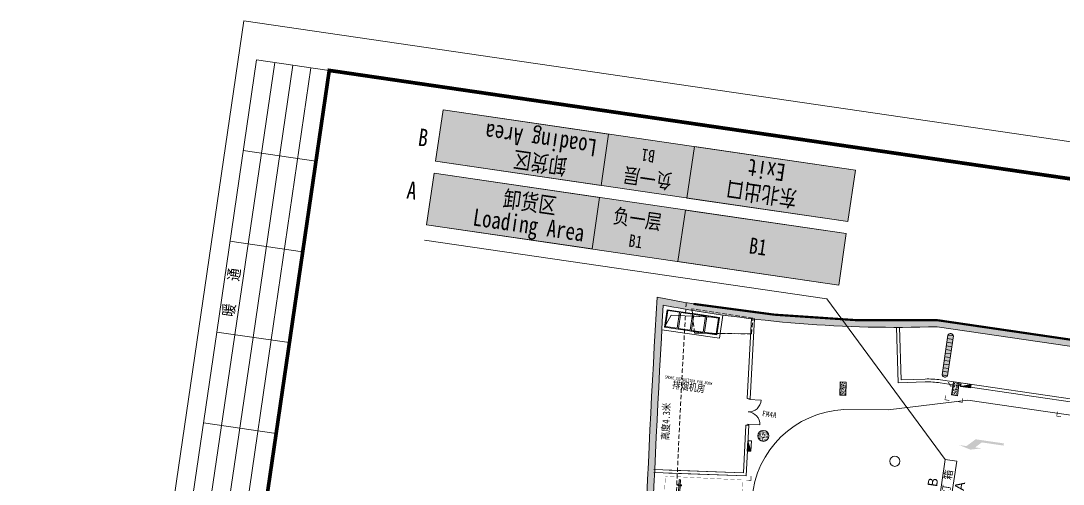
# Model space of a CAD drawing. Header units: inches. Extents: x -414268 to 632271, y -366004 to 318730.
# Drawn here: x 456189 to 527222, y 127915 to 159488 of the extents above; entities that cross this region are included whole.
import ezdxf
from ezdxf.enums import TextEntityAlignment as Align

# ---------------------------------------------------------------- set-up
doc = ezdxf.new("R2010")
doc.units = ezdxf.units.IN
doc.header["$LTSCALE"] = 1200
doc.header["$MEASUREMENT"] = 0
doc.linetypes.add('HIDDEN', pattern=[0.375, 0.25, -0.125])
doc.linetypes.add('LTP-UG1$0$HIDDEN', pattern=[0.375, 0.25, -0.125])
doc.layers.get('0').update_dxf_attribs({"linetype": 'CONTINUOUS', "lineweight": 0})
for name, color, linetype, lineweight in [('0--2012.9.12增加', 11, 'CONTINUOUS', 0), ('0--PAI--BLACK', 7, 'CONTINUOUS', 0), ('0--PAI--HUANG', 40, 'CONTINUOUS', 0), ('0--挡车架', 7, 'CONTINUOUS', 0), ('0--灯箱字(黄底黑字)', 7, 'CONTINUOUS', 0), ('0--立面标', 7, 'CONTINUOUS', 0), ('0--路缘线', 1, 'CONTINUOUS', 0), ('0--转弯箭头', 7, 'CONTINUOUS', 0), ('0－－车位', 4, 'CONTINUOUS', 0), ('1006$0$site vent$0$A-VENT', 7, 'CONTINUOUS', 0), ('COL-GRID-UG-2$0$A-ANNO-DIM', 7, 'CONTINUOUS', 0), ('COL-GRID-UG-2$0$STR-COMP-0', 7, 'CONTINUOUS', 0), ('COL-GRID-UG-2$0$STR-COMP-4', 7, 'CONTINUOUS', 0), ('COLUMN', 7, 'CONTINUOUS', 0), ('EN-TEXT', 7, 'CONTINUOUS', 0), ('HATCH', 7, 'CONTINUOUS', 0), ('HY消火栓', 7, 'CONTINUOUS', 0), ('LEE-KT1', 7, 'CONTINUOUS', 0), ('LTP-UG1$0$A-CONC-PART', 7, 'CONTINUOUS', 0), ('PUB_TEXT', 7, 'CONTINUOUS', 0), ('PUB_TITLE', 7, 'CONTINUOUS', 0), ('WALL', 7, 'CONTINUOUS', 0), ('WINDOW', 7, 'CONTINUOUS', 0), ('WINDOW_TEXT', 7, 'CONTINUOUS', 0)]:
    doc.layers.add(name, color=color, linetype=linetype, lineweight=lineweight)
doc.layers.add('0--灯箱--字', color=7, linetype='CONTINUOUS', lineweight=0, true_color=0xf7f7f7)
doc.styles.add('-宋体', font='', dxfattribs={"width": 0.8})
doc.styles.add('-黑体', font='simhei.ttf', dxfattribs={"width": 0.8})
doc.styles.add('HZ', font='txt.shx', dxfattribs={"width": 0.8, "bigfont": 'hztxt.shx'})
doc.styles.add('SIMPLEX', font='SIMPLEX.SHX')
doc.styles.add('方正大黑', font='', dxfattribs={"width": 0.8})
doc.styles.get('-宋体').set_extended_font_data('SimSun')
doc.styles.get('方正大黑').set_extended_font_data('FZDaHei-B02S')

# ---------------------------------------------------------------- blocks, each defined once
blk = doc.blocks.new('COL-GRID-UG-2$0$_8')
at = {"layer": 'COL-GRID-UG-2$0$STR-COMP-4'}
h = blk.add_hatch(dxfattribs=at)
h.set_pattern_fill('AR-CONC', color=251, scale=0.02, angle=8.320600316395613, style=0)
h.set_pattern_definition([(50.00000000000038, (-65.0903522020077, -5.269292141296299), (0.1434520365201508, -0.01255042699651813), [0.015, -0.165]), (355.0000000000004, (-65.0903522020077, -5.269292141296299), (-0.02775026672260095, 0.1504384267400022), [0.012, -0.132]), (100.4514000000003, (-65.07839786600769, -5.270338009296299), (0.1157018763428035, 0.1378879084121915), [0.012748038, -0.1402284224]), (46.18420000000039, (-65.0903522020077, -5.2292921412963), (0.2134482097251291, -0.0331038028658023), [0.0225, -0.2475000000000001]), (96.63560000000038, (-65.07256485300769, -5.2320508026963), (0.1869325411097395, 0.1948235741800896), [0.0191220576, -0.2103426]), (351.1842000000003, (-65.0903522020077, -5.2292921412963), (0.1869323890267243, 0.1948237201850661), [0.01800000000000001, -0.1980000000000001]), (21.00000000000039, (-65.07035220200768, -5.239292141296302), (0.1193814104236928, -0.08052377813306705), [0.015, -0.165]), (326.0000000000004, (-65.07035220200768, -5.239292141296302), (0.04866306638431545, 0.1450300090093709), [0.012, -0.132]), (71.45140000000038, (-65.06040375540769, -5.2460024624963), (0.1680445257162976, 0.06450609934199153), [0.012748038, -0.1402284224]), (37.50000000000041, (-65.0903522020077, -5.269292141296299), (0.002431971063457723, 0.06657877076626231), [0, -0.1304, 0, -0.134, 0, -0.1325]), (7.500000000000348, (-65.0903522020077, -5.269292141296299), (0.05261390748842924, 0.07888234237647238), [0, -0.07640000000000001, 0, -0.1274, 0, -0.05050000000000001]), (327.5000000000003, (-65.13495220200768, -5.269292141296299), (0.1067644872344819, -0.004510974346875299), [0, -0.05000000000000002, 0, -0.156, 0, -0.207]), (317.5000000000003, (-65.15495220200769, -5.269292141296301), (0.1166372338684771, 0.02002099646646426), [0, -0.06500000000000002, 0, -0.1036, 0, -0.147])])
h.paths.add_polyline_path([(0.4500000000000597, -0.2000000000000028), (-0.4500000000000455, -0.2000000000000135), (-0.4500000000000313, 0.1999999999999922), (0.4500000000000455, 0.2000000000000028)])
at = {"layer": 'COL-GRID-UG-2$0$STR-COMP-0'}
blk.add_lwpolyline([(0.4500000000000597, -0.2000000000000028), (-0.4500000000000455, -0.2000000000000135), (-0.4500000000000313, 0.1999999999999922), (0.4500000000000455, 0.2000000000000028)], close=True, dxfattribs=at)
blk = doc.blocks.new('COL-GRID-UG-2$0$_65')
at = {"layer": 'COL-GRID-UG-2$0$STR-COMP-4'}
h = blk.add_hatch(dxfattribs=at)
h.set_pattern_fill('AR-CONC', color=251, scale=0.02000000000000003, angle=-71.45922951694362, style=0)
h.set_pattern_definition([(330.220170166661, (9.780911265253447, -53.02194924296044), (0.01310157522271839, -0.1434027500651823), [0.01500000000000002, -0.1650000000000003]), (275.2201701666611, (9.780911265253447, -53.02194924296044), (0.1431276881705953, 0.05400242977981085), [0.01200000000000002, -0.1320000000000001]), (20.67157016666113, (9.78200306402368, -53.03389947159923), (0.1562291924156083, -0.08940044134511446), [0.01274803800000002, -0.1402284224000002]), (326.4043701666611, (9.820276593525996, -53.01485199490259), (0.005293820626032765, -0.2159351186403456), [0.02250000000000003, -0.2475000000000004]), (16.85577016666115, (9.820717733939517, -53.03284658832125), (0.2249000141792535, -0.1493987403033274), [0.01912205760000002, -0.2103426000000002]), (271.4043701666612, (9.820276593525996, -53.01485199490259), (0.2249001308833271, -0.1493985647275436), [0.01800000000000001, -0.1980000000000001]), (301.2201701666611, (9.813983885486785, -53.03630897105332), (-0.05806413691702267, -0.1317746409733485), [0.01500000000000002, -0.1650000000000003]), (246.2201701666611, (9.813983885486785, -53.03630897105332), (0.1513631941852344, -0.02215809082988847), [0.01200000000000002, -0.1320000000000001]), (351.6715701666611, (9.809145200398241, -53.0472901880612), (0.0932989364987837, -0.1539328032737996), [0.01274803800000002, -0.1402284224000002]), (317.7201701666611, (9.780911265253447, -53.02194924296044), (0.06595388672758523, 0.009419767806314105), [0, -0.1304000000000001, 0, -0.1340000000000001, 0, -0.1325000000000001]), (287.720170166661, (9.780911265253447, -53.02194924296044), (0.08696608138238515, -0.03778290471883278), [0, -0.0764000000000001, 0, -0.1274000000000002, 0, -0.05050000000000007]), (247.7201701666611, (9.772997833668946, -52.97805690193655), (0.01450395159196302, -0.1058708647939462), [0, -0.05000000000000007, 0, -0.1560000000000002, 0, -0.2070000000000003]), (237.7201701666611, (9.769449209640019, -52.95837423780027), (0.04039841199479828, -0.1112342255436634), [0, -0.06500000000000007, 0, -0.1036000000000001, 0, -0.1470000000000002])])
edge = h.paths.add_edge_path()
edge.add_arc((-3.552713678800501e-15, 0), 0.325, 0, 360)
at = {"layer": 'COL-GRID-UG-2$0$STR-COMP-0'}
blk.add_circle((-3.552713678800501e-15, 0), 0.325, dxfattribs=at)
blk = doc.blocks.new('HY')
for p, q in [((0, 0), (0.2400000000000055, -1.77635683940025e-15)), ((0, 0), (0.2400000000000038, -0.6999999999999993)), ((1.77635683940025e-15, -1.77635683940025e-15), (0, -0.6999999999999993)), ((0, -0.6999999999999993), (0.2400000000000038, -0.6999999999999993)), ((0.240000000000002, -1.77635683940025e-15), (0.2400000000000002, -0.6999999999999993))]:
    blk.add_line(p, q)
blk.add_solid([(1.77635683940025e-15, -5.329070518200751e-15), (0.2400000000000055, -1.77635683940025e-15), (0.2400000000000002, -0.6999999999999993)])
blk = doc.blocks.new('_DBLK1')
for p, q in [((-0.47, 0), (-0.47, -0.47)), ((0.4699999999999999, 0), (0.4699999999999999, -0.47))]:
    blk.add_line(p, q)
for centre, start, end in [((-0.47, 0), 270, 0), ((0.4699999999999999, 0), 180, 270)]:
    blk.add_arc(centre, 0.47, start, end)
at = {"layer": 'WINDOW_TEXT', "style": 'SIMPLEX', "flags": 9}
blk.add_attdef('A', text='', height=1, dxfattribs=at).set_placement((0, 1.5), align=Align.MIDDLE)
blk = doc.blocks.new('A$C6F4820FC')
at = {"layer": '0--挡车架'}
h = blk.add_hatch(color=256, dxfattribs=at)
h.paths.add_polyline_path([(2017.784217856827, 79.3952663297232, 0.3952043560108401), (2017.78421785311, 169.3952663332057), (1617.474230922457, 169.3952663332057), (1617.474230922458, 79.39526633119387), (1684.499301437642, 79.39526633119385)])
h.paths.add_polyline_path([(818.9364171714836, 169.3952663332057), (818.9364171714836, 79.39526633119385), (1216.632018534735, 79.39526633119385), (1216.632018534736, 169.3952663332057)])
h.paths.add_polyline_path([(418.094204783764, 79.39526633119385), (418.0942047837638, 169.3952663332057), (351.0691342685791, 169.3952663332057), (17.78421785310638, 169.395266333202, 0.3952043560108128), (17.78421784939219, 79.39526632972411)])
h = blk.add_hatch(color=256, dxfattribs=at)
h.paths.add_polyline_path([(1617.474230922457, 169.3952663332057), (1684.499301437642, 169.3952663332057), (1684.499301437642, 248.7905199443812), (1617.474230922457, 248.7905199443812)])
h.paths.add_polyline_path([(1638.848788944474, 209.0928931387934, -1), (1663.124743415625, 209.0928931387934, -1)], flags=16)
h.paths.add_polyline_path([(1617.474230922457, 1.272001827601343e-05), (1684.499301437642, 1.272001827601343e-05), (1684.499301437642, 79.39526633119387), (1617.474230922457, 79.39526633119384)])
h.paths.add_polyline_path([(1638.848788944473, 39.69763952560606, -1), (1663.124743415624, 39.69763952560606, -1)], flags=16)
h.paths.add_polyline_path([(351.069134268579, 248.7905199443813), (351.0691342685791, 169.3952663332057), (418.0942047837639, 169.3952663332057), (418.0942047837638, 248.7905199443812)])
h.paths.add_polyline_path([(396.7196467617473, 209.0928931387934, 1), (372.4436922905957, 209.0928931387934, 1)], flags=16)
h.paths.add_polyline_path([(418.0942047837639, 79.39526633119387), (351.0691342685791, 79.39526633119387), (351.0691342685791, 1.272001827601343e-05), (418.0942047837639, 1.272001827601343e-05)])
h.paths.add_polyline_path([(372.4436922905957, 39.69763952560606, -1), (396.7196467617473, 39.69763952560606, -1)], flags=16)
h = blk.add_hatch(color=40, dxfattribs=at)
h.paths.add_polyline_path([(1216.632018534736, 169.3952663332056), (1216.632018534735, 79.39526633119385), (1617.474230922457, 79.39526633119385), (1617.474230922457, 169.3952663332056)])
h.paths.add_polyline_path([(818.9364171714836, 79.39526633119385), (818.9364171714836, 169.3952663332057), (418.0942047837639, 169.3952663332057), (418.0942047837639, 79.39526633119385)])
for p, q in [((17.78421785310638, 169.395266333202), (418.0942047837639, 169.3952663332057)), ((17.78421784939155, 79.39526632972411), (418.0942047837639, 79.39526633119385)), ((818.9364171714838, 169.3952663332057), (1216.632018534736, 169.3952663332057)), ((818.9364171714838, 79.39526633119385), (1216.632018534735, 79.39526633119385)), ((1617.474230922457, 169.3952663332057), (2017.78421785311, 169.3952663332057)), ((1617.474230922457, 79.39526633119385), (2017.784217856827, 79.3952663297232))]:
    blk.add_line(p, q, dxfattribs=at)
for points in [[(418.0942047837639, 169.3952663332057), (351.0691342685791, 169.3952663332057), (351.0691342685791, 248.7905199443812), (418.0942047837639, 248.7905199443812)], [(418.0942047837639, 79.39526633119385), (351.0691342685791, 79.39526633119385), (351.0691342685791, 1.272001827601343e-05), (418.0942047837639, 1.272001827601343e-05)], [(1617.474230922457, 169.3952663332057), (1684.499301437642, 169.3952663332057), (1684.499301437642, 248.7905199443812), (1617.474230922457, 248.7905199443812)], [(1617.474230922457, 79.39526633119385), (1684.499301437642, 79.39526633119385), (1684.499301437642, 1.272001827601343e-05), (1617.474230922457, 1.272001827601343e-05)]]:
    blk.add_lwpolyline(points, close=True, dxfattribs=at)
at = {"layer": '0--挡车架', "color": 0}
for points in [[(818.9364171714838, 169.3952663332057), (818.9364171714838, 79.39526633119385), (418.0942047837639, 79.39526633119385), (418.0942047837639, 169.3952663332057)], [(1617.474230922457, 169.3952663332057), (1617.474230922457, 79.39526633119385), (1216.632018534735, 79.39526633119385), (1216.632018534736, 169.3952663332057)]]:
    blk.add_lwpolyline(points, close=True, dxfattribs=at)
at = {"layer": '0--挡车架'}
for centre in [(384.5816695261715, 209.0928931387934), (384.5816695261715, 39.69763952560606), (1650.986766180049, 209.0928931387934), (1650.986766180049, 39.69763952560606)]:
    blk.add_circle(centre, 12.13797723557582, dxfattribs=at)
for centre, start, end in [((65.82469069586296, 124.3952663294804), 136.8717046789877, 223.1282953162828), ((1969.743745010358, 124.3952663294804), 316.871704683716, 43.12829532101674)]:
    blk.add_arc(centre, 65.82466886578737, start, end, dxfattribs=at)
blk = doc.blocks.new('A$C001A7B1A')
at = {"layer": '0－－车位', "const_width": 15}
blk.add_lwpolyline([(2407.499988817268, 5307.500045389108), (7.499988817267877, 5307.500045389108), (7.499988817267877, 7.500045389109687), (2407.499988817268, 7.500045389109687)], close=True, dxfattribs=at)
at = {"layer": '0--挡车架'}
blk.add_blockref('A$C6F4820FC', (189.7157709641579, 883.1047790596294), dxfattribs=at)
blk = doc.blocks.new('_LABEL1')
for p, q in [((-150, 20), (-75, 20)), ((-150, 20), (-150, 0)), ((-125, 20), (-125, 0)), ((-100, 20), (-100, 0)), ((-75, 20), (-75, 0)), ((-75, 20), (-75, 0)), ((-75, 20), (0, 20)), ((-50, 20), (-50, 0)), ((-25, 20), (-25, 0)), ((0, 20), (0, 0)), ((-150, 15), (-75, 15)), ((-75, 15), (0, 15)), ((-150, 10), (-75, 10)), ((-75, 10), (0, 10)), ((-150, 5), (-75, 5)), ((-75, 5), (0, 5)), ((-150, 0), (-75, 0)), ((-75, 0), (0, 0))]:
    blk.add_line(p, q)
at = {"style": 'HZ'}
for s, p in [('建   筑', (-146.4452318465049, 15.64578023183403)), ('暖  通', (-70.34686098143231, 15.73349296477629)), ('结   构', (-146.4452318465049, 10.90928588684774)), ('电   气', (-146.4452318465049, 5.646514805902683)), ('给 排 水', (-146.4452318465049, 0.7345949950318733))]:
    blk.add_text(s, height=3.508514053963367, dxfattribs=at).set_placement(p)
blk = doc.blocks.new('A$C64E23C6A')
at = {"layer": '0--PAI--BLACK'}
h = blk.add_hatch(color=256, dxfattribs=at)
h.paths.add_polyline_path([(2874.999797726574, 3.03355191135779e-05, 0.6578947368418399), (2874.999797726574, 380.0000303355046)])
h.paths.add_polyline_path([(2374.999797726574, 3.033549364772625e-05), (2624.999797726632, 3.033549364772625e-05), (2624.999797726574, 380.0000303354973), (2374.999797726516, 380.0000303354936)])
h.paths.add_polyline_path([(1874.999797726574, 3.033549364772625e-05), (2124.999797726516, 3.033549364772625e-05), (2124.999797726574, 380.0000303355009), (1874.999797726516, 380.0000303355082)])
h.paths.add_polyline_path([(1624.999797726632, 380.0000303355046), (1374.999797726574, 380.0000303355118), (1374.999797726632, 3.033549000974745e-05), (1624.999797726574, 3.033548637176864e-05)])
h.paths.add_polyline_path([(1124.999797726574, 380.0000303355082), (874.9997977265739, 380.0000303355118), (874.9997977266321, 3.033549364772625e-05), (1124.999797726574, 3.033549000974745e-05)])
h.paths.add_polyline_path([(374.9997977266321, 3.033549364772625e-05), (624.9997977265739, 3.033549364772625e-05), (624.9997977265157, 380.0000303355082), (374.9997977265157, 380.0000303355118)])
h.paths.add_polyline_path([(124.9997977265739, 3.03355191135779e-05), (124.9997977265739, 380.0000303355155, 0.6578947368418875)])
at = {"layer": '0--PAI--HUANG'}
h = blk.add_hatch(color=40, dxfattribs=at)
h.paths.add_polyline_path([(2874.999797726574, 380.0000303354973), (2624.999797726632, 380.0000303354973), (2624.999797726516, 3.033549728570506e-05), (2874.999797726516, 3.033549364772625e-05)])
h.paths.add_polyline_path([(2374.999797726632, 380.0000303355009), (2124.999797726574, 380.0000303355046), (2124.999797726516, 3.033549728570506e-05), (2374.999797726574, 3.033549728570506e-05)])
h.paths.add_polyline_path([(1874.999797726574, 380.0000303355009), (1624.999797726574, 380.0000303355009), (1624.999797726574, 3.033549000974745e-05), (1874.999797726516, 3.033549000974745e-05)])
h.paths.add_polyline_path([(1374.999797726574, 380.0000303355046), (1124.999797726574, 380.0000303355118), (1124.999797726574, 3.033549000974745e-05), (1374.999797726574, 3.033549000974745e-05)])
h.paths.add_polyline_path([(874.9997977265157, 380.0000303355082), (624.9997977265739, 380.0000303355118), (624.9997977266321, 3.033549364772625e-05), (874.9997977266321, 3.033549728570506e-05)])
h.paths.add_polyline_path([(374.9997977264575, 380.0000303355155), (124.9997977265157, 380.0000303355155), (124.9997977266903, 3.033549000974745e-05), (374.9997977265157, 3.033549000974745e-05)])
for p, q in [((124.9997977265739, 380.0000303355191), (2874.999797726574, 380.0000303354973)), ((124.9997977265739, 380.0000303355155), (124.9997977265739, 3.03355191135779e-05)), ((124.9997977266903, 3.033549000974745e-05), (2874.999797726574, 3.033549364772625e-05)), ((374.9997977265739, 380.0000303355155), (374.9997977265739, 3.03355191135779e-05)), ((624.9997977265739, 380.0000303355155), (624.9997977265739, 3.03355191135779e-05)), ((874.9997977265739, 380.0000303355118), (874.9997977265739, 3.03355191135779e-05)), ((1124.999797726574, 380.0000303355082), (1124.999797726574, 3.033551183762029e-05)), ((1374.999797726574, 380.0000303355082), (1374.999797726574, 3.033551183762029e-05)), ((1624.999797726574, 380.0000303355082), (1624.999797726574, 3.033551183762029e-05)), ((1874.999797726574, 380.0000303355046), (1874.999797726574, 3.033551183762029e-05)), ((2124.999797726574, 380.0000303355046), (2124.999797726574, 3.033551183762029e-05)), ((2374.999797726574, 380.0000303355046), (2374.999797726574, 3.033551183762029e-05)), ((2624.999797726574, 380.0000303354973), (2624.999797726574, 3.033551183762029e-05)), ((2874.999797726574, 380.0000303354973), (2874.999797726574, 3.033551183762029e-05))]:
    blk.add_line(p, q)
for centre, start, end in [((206.8997977266554, 190.0000303355228), 113.3185853070667, 246.6814146929501), ((2793.099797726492, 190.0000303355118), 293.3185853070499, 66.68141469293329)]:
    blk.add_arc(centre, 206.9000000000259, start, end)
blk = doc.blocks.new('A$C27BC456A')
blk.add_hatch(color=250).paths.add_polyline_path([(14884.73986124818, 112855.557986891), (14884.7398612483, 114955.557986891), (8329.665222129555, 114955.557986891), (8329.665222129554, 112855.5579868909)])
at = {"color": 250}
blk.add_lwpolyline([(8329.665222129552, 114955.557986891), (14884.73986124829, 114955.557986891), (14884.73986124818, 112855.557986891), (8329.665222129552, 112855.5579868909), (8329.665222129552, 114955.557986891)], dxfattribs=at)
blk = doc.blocks.new('A$C7C86658F')
at = {"lineweight": 0, "ltscale": 5}
blk.add_lwpolyline([(-6107.229106128681, 112213.2378042227), (-3107.229106128798, 112213.2378042257), (-3107.229106129613, 113013.2378042257), (-6107.229106129613, 113013.2378042227)], close=True, dxfattribs=at)
at = {"layer": 'PUB_TEXT', "style": '-宋体'}
blk.add_text('灯 箱', height=500, dxfattribs=at).set_placement((-5467.208946702653, 112391.5051336742))
blk = doc.blocks.new('A$C05C00BD5')
blk.add_blockref('A$C7C86658F', (15917.71773816738, -1755.687899066339))
at = {"color": 1, "style": '方正大黑'}
for s, p in [('B', (10869.16250029986, 111530.6753273577)), ('A', (10869.16250029975, 109671.1952866547))]:
    blk.add_text(s, height=661.5104015238736, dxfattribs=at).set_placement(p)

msp = doc.modelspace()

# ---------------------------------------------------------------- hatches: boundary and pattern name
for points in [[(496247.4803148826, 151776.4076846173), (484968.5435487946, 153425.968401403), (484454.9607705878, 149914.3258043149), (495733.8975366761, 148264.7650875292)], [(495114.2939452123, 143941.4267865324), (495627.8767234721, 147453.0693836928), (484348.9399567926, 149102.6301005154), (483835.3571785555, 145590.9875033519)], [(500967.0316061712, 143085.4554897248), (511928.4979563053, 141482.3252776934), (512442.0807345379, 144993.9678748577), (501480.6143843565, 146597.0980868959)]]:
    msp.add_hatch(color=250).paths.add_polyline_path(points)
at = {"lineweight": 0, "ltscale": 5}
for points in [[(501586.6351925928, 147408.7937965935), (495733.897530939, 148264.7650937492), (496247.4803092325, 151776.4076907413), (502100.2179708861, 150920.4363935855)], [(495627.876728049, 147453.0693891146), (501480.6143901571, 146597.0980918971), (500967.0316118264, 143085.4554946321), (495114.2939497181, 143941.4267918497)]]:
    msp.add_hatch(color=152, dxfattribs=at).paths.add_polyline_path(points)
at = {"layer": '0--灯箱--字'}
for points in [[(485528.3985248042, 151693.1399141319), (486025.0282246367, 151072.7877545424), (486518.3775419136, 151000.634707647), (486185.6356427939, 151416.2706547036), (487325.1673609567, 151249.6125027207), (487376.9293293696, 151603.5370128618), (486237.3976112075, 151770.1951648446), (486675.2319916437, 152073.1332231754), (486181.8826743665, 152145.2862700709)], [(511074.3603915269, 146962.2881960554), (511694.7125511165, 147458.917895888), (511766.8655980118, 147952.2672131649), (511351.2296509552, 147619.5253140451), (511517.8878029383, 148759.0570322079), (511163.963292797, 148810.8190006208), (510997.3051408142, 147671.2872824587), (510694.3670824833, 148109.1216628949), (510622.214035588, 147615.7723456179)], [(484896.3698491171, 147371.6187996779), (485392.9995489498, 146751.2666400884), (485886.3488662266, 146679.113593193), (485553.6069671068, 147094.7495402497), (486693.1386852696, 146928.0913882667), (486744.9006536825, 147282.0158984078), (485605.3689355204, 147448.6740503906), (486043.2033159565, 147751.6121087215), (485549.8539986796, 147823.7651556169)], [(484896.3698491356, 147371.618799513), (485392.9995489682, 146751.2666399235), (485886.3488662451, 146679.1135930281), (485553.6069671254, 147094.7495400848), (486693.1386852881, 146928.0913881018), (486744.900653701, 147282.0158982429), (485605.3689355391, 147448.6740502257), (486043.2033159752, 147751.6121085566), (485549.853998698, 147823.765155452)]]:
    msp.add_hatch(color=256, dxfattribs=at).paths.add_polyline_path(points)
at = {"layer": '0--灯箱--字', "true_color": 0xf7f7f7}
msp.add_hatch(color=7, dxfattribs=at).paths.add_polyline_path([(510772.4309052055, 144472.3799350995), (511207.1870164399, 143844.0297913025), (511137.8090867149, 143369.6554477673), (510846.5224921303, 143790.6500443609), (510686.2742690283, 142694.9464692047), (510345.9622400465, 142744.7175926922), (510506.2104631486, 143840.4211678482), (510106.5605140916, 143520.4770340851), (510175.9384438167, 143994.851377621)])
at = {"layer": '0--转弯箭头'}
msp.add_hatch(color=256, dxfattribs=at).paths.add_polyline_path([(520899.4588444428, 130266.0075343933), (520136.8221800187, 130579.6718742156), (520631.5590914187, 130507.3158896766), (521255.3612769513, 130971.9349092235), (521849.045570631, 130885.1077277767), (523184.8352314103, 130689.7465695215), (523163.1284360488, 130541.3254961016), (521678.9177018495, 130758.3934497185), (521225.2433850985, 130420.4887082298), (521670.506605358, 130355.3683221448)])
at = {"layer": 'HATCH'}
h = msp.add_hatch(color=256, dxfattribs=at)
edge = h.paths.add_edge_path()
edge.add_line((588533.53552742, 63914.13783982136), (587631.6445157949, 52530.29374800178))
edge.add_line((587631.6445157954, 52530.29374800176), (582231.3418163301, 48246.89163677944))
edge.add_line((582231.3418163296, 48246.89163677946), (507277.6579185803, 59208.83030561862))
edge.add_arc((508659.6392817967, 68658.3079373041), 9550.000000000055, 182.0416388168132, 261.6795084696295, ccw=False)
edge.add_arc((1254366.282031745, 95241.56315285432), 755730.3176841735, 176.5958657650797, 182.0416388168121, ccw=False)
edge.add_arc((515953.475660032, 223648.259064918), 85048.17231164378, 259.1673376933245, 271.7996835682901)
edge.add_line((518624.4338403405, 138642.0381399169), (593585.3319958571, 127678.8972608814))
edge.add_line((593585.331995857, 127678.8972608814), (588969.1150528588, 69412.1074872252))
edge.add_line((588969.1150528588, 69412.10748722519), (589418.9188329484, 69391.83290261228))
edge.add_line((589418.9188329482, 69391.83290261232), (594067.1895815647, 128063.2120568104))
edge.add_line((594067.1895815649, 128063.2120568104), (518650.0750429698, 139093.0752484393))
edge.add_arc((515953.475660032, 223648.2590649184), 84598.17231164408, 258.8202296071572, 271.82663448985005, ccw=False)
edge.add_arc((1254366.282031695, 95241.56315285833), 756180.3176841233, 176.5569181426755, 182.0416388168125)
edge.add_arc((508659.6392817969, 68658.307937304), 9999.999999999996, 182.0416388168119, 261.6795084696291)
edge.add_line((507212.5383779053, 58763.56696171717), (582358.6336102386, 47773.48823172005))
edge.add_line((582358.6336102388, 47773.48823172004), (588064.7673354682, 52299.46883054531))
edge.add_line((588064.7673354682, 52299.4688305453), (588984.4407651857, 63907.76606862258))
edge.add_line((588984.4407651857, 63907.7660686226), (588533.5355274202, 63914.13783982133))

# ---------------------------------------------------------------- linework, layer by layer
msp.add_line((502095.7702321429, 138211.6556554264), (505989.7815068679, 138153.2953828431))
at = {"color": 250}
for points in [[(512548.1015473446, 145805.6635788507), (484454.9607706118, 149914.3258043115), (484968.5435487946, 153425.968401403), (513061.6843255278, 149317.3061759422), (512548.1015473446, 145805.6635788507)], [(495733.8975356334, 148264.7650879219), (484454.9607695321, 149914.3258046184), (484968.5435477116, 153425.9684017105), (496247.4803138129, 151776.407685014), (495733.8975356334, 148264.7650879219)], [(495733.8975356331, 148264.7650879219), (484454.9607695321, 149914.3258046184), (484968.5435477114, 153425.9684017105), (496247.4803138127, 151776.407685014), (495733.8975356331, 148264.7650879219)], [(484348.9399572295, 149102.6301007551), (512442.0807345381, 144993.9678748577), (511928.4979563007, 141482.3252776942), (483835.3571789928, 145590.9875035915), (484348.9399572297, 149102.6301007551)], [(484348.9399567926, 149102.6301005154), (495627.8767234728, 147453.0693836926), (495114.2939452353, 143941.4267865292), (483835.3571785553, 145590.9875033519), (484348.9399567926, 149102.6301005154)], [(501480.6143853558, 146597.0980866117), (512442.0807355374, 144993.9678745735), (511928.4979573045, 141482.3252774092), (500967.0316071705, 143085.4554894406), (501480.6143853558, 146597.0980866117)], [(501480.6143843565, 146597.0980868959), (512442.0807345379, 144993.9678748577), (511928.4979563053, 141482.3252776934), (500967.0316061712, 143085.4554897248), (501480.6143843565, 146597.0980868959)]]:
    msp.add_lwpolyline(points, dxfattribs=at)
at = {"color": 6}
msp.add_lwpolyline([(519173.7800414268, 129590.2506410136), (511122.9264724111, 140536.1271665606), (483697.0920360848, 144547.1948809715)], dxfattribs=at)
at = {"linetype": 'HIDDEN'}
msp.add_arc((1254366.282031643, 95241.5631528558), 754180.3176840724, 176.5757206166289, 178.2537011354961, dxfattribs=at)
at = {"layer": '0--2012.9.12增加'}
msp.add_circle((515748.3977069948, 129473.4119981025), 344.579147424971, dxfattribs=at)
at = {"layer": '0--立面标', "const_width": 39.99999999999999}
for points in [[(519462.4793762878, 133620.7933946226), (519165.6372294482, 133664.2069853469), (519209.0508201725, 133961.0491321866)], [(520048.594128673, 133535.0732694738), (520345.4362755131, 133491.6596787526), (520388.8498662344, 133788.5018255928)], [(527081.42781194, 132506.5112327496), (526784.5856651003, 132549.9248234738), (526827.9992558246, 132846.7669703135)], [(505641.1347504574, 128188.4685493495), (505940.9926357896, 128179.2355322843), (505950.2256528549, 128479.0934176164)]]:
    msp.add_lwpolyline(points, dxfattribs=at)
at = {"layer": '0--路缘线'}
msp.add_lwpolyline([(535993.5789700397, 131402.3082711456), (520733.390559701, 133634.1327645796), (515304.3363393291, 132986.2934965708), (512280.2693638709, 132999.6784652848, 0.378982944315647), (506014.9920724094, 126890.7500319126)], format="xyb", dxfattribs=at)
at = {"layer": '1006$0$site vent$0$A-VENT', "color": 5, "linetype": 'HIDDEN'}
msp.add_lwpolyline([(501925.4313532089, 139858.1198114675), (502095.7702321429, 138211.6556554264), (505989.7815068679, 138153.2953828431), (506076.666578841, 139229.3652354861)], close=True, dxfattribs=at)
at = {"layer": '1006$0$site vent$0$A-VENT', "linetype": 'HIDDEN'}
msp.add_lwpolyline([(501925.4313532089, 139858.1198114675), (502095.7702321429, 138211.6556554264), (505989.7815068679, 138153.2953828431), (506076.666578841, 139229.3652354861)], close=True, dxfattribs=at)
msp.add_lwpolyline([(519416.4943727983, 134855.2233814296), (519547.7142396841, 134591.9676120814), (520410.4970662762, 134741.5687952869)], dxfattribs=at)
at = {"layer": 'COLUMN'}
for points in [[(589418.9188329482, 69391.83290261232), (594067.1895815649, 128063.2120568104), (518650.0750429698, 139093.0752484393, -0.0568121518568378), (499550.9060648663, 140655.4493212642, 0.02393617834455015), (498665.9872773551, 68302.0501456478, 0.3621818479760388), (507212.5383779053, 58763.56696171717), (582358.6336102388, 47773.48823172004), (588064.7673354682, 52299.4688305453), (588984.4407651857, 63907.7660686226)], [(588533.53552742, 63914.13783982136), (587631.6445157954, 52530.29374800176), (582231.3418163296, 48246.89163677946), (507277.6579185805, 59208.83030561863, -0.3621818479760353), (499115.7016175549, 68318.08174627219, -0.02376614060674694), (499969.4157191485, 140115.6220817765, 0.05517489396830241), (518624.4338403405, 138642.0381399169), (593585.331995857, 127678.8972608814), (588969.1150528588, 69412.10748722519)]]:
    msp.add_lwpolyline(points, format="xyb", dxfattribs=at)
at = {"layer": 'LEE-KT1'}
for p, q in [((500060.2991750272, 138610.2048670123), (500517.4670057844, 139424.6198868402)), ((500517.4670057844, 139424.6198868402), (503796.0592999947, 139276.6103657184)), ((502006.4874947465, 139357.3992049942), (503796.0592999947, 139276.6103657184))]:
    msp.add_line(p, q, dxfattribs=at)
for points in [[(499977.0607376358, 140114.1595619097), (499964.0372700096, 140025.1110859543)], [(499871.3656614333, 138435.7090337262), (503791.3573078553, 137862.4046199833), (504022.2508538881, 139441.1483902469)], [(501858.7414971506, 138347.1800919273), (503622.4049371096, 138089.2417783576), (503796.0592999947, 139276.6103657184), (502032.3958600353, 139534.5486792881)]]:
    msp.add_lwpolyline(points, dxfattribs=at)
for points in [[(500060.2991750272, 138610.2048670123), (503622.4049371096, 138089.2417783576), (503796.0592999947, 139276.6103657184), (500233.9535379126, 139797.573454373)], [(500276.191630599, 139740.8641647794), (501067.7706888392, 139625.0945895229), (500908.5875228616, 138536.6733844421), (500117.0084646209, 138652.4429596987)], [(501166.7180711196, 139610.6233926158), (501958.2971293597, 139494.8538173592), (501799.1139633817, 138406.4326122785), (501007.5349051414, 138522.2021875351)], [(501166.7180711196, 139610.6233926158), (501958.2971293597, 139494.8538173592), (501799.1139633817, 138406.4326122785), (501007.5349051414, 138522.2021875351)], [(502057.24451164, 139480.3826204521), (502848.8235698805, 139364.6130451955), (502689.6404039024, 138276.1918401148), (501898.0613456619, 138391.9614153715)], [(502057.24451164, 139480.3826204521), (502848.8235698805, 139364.6130451955), (502689.6404039024, 138276.1918401148), (501898.0613456619, 138391.9614153715)], [(502947.7709521604, 139350.1418482884), (503739.350010401, 139234.3722730319), (503580.1668444231, 138145.9510679512), (502788.5877861825, 138261.7206432078)], [(502947.7709521604, 139350.1418482884), (503739.350010401, 139234.3722730319), (503580.1668444231, 138145.9510679512), (502788.5877861825, 138261.7206432078)]]:
    msp.add_lwpolyline(points, close=True, dxfattribs=at)
at = {"layer": 'LTP-UG1$0$A-CONC-PART', "linetype": 'LTP-UG1$0$HIDDEN', "ltscale": 3, "const_width": 150}
msp.add_lwpolyline([(592226.7645966758, 104814.5418468995), (594067.1895816291, 128063.2120568283), (518649.385382603, 139088.3586386635, -0.04934674654038051), (502028.3790629549, 140198.1287908436, -0.04934674654038051)], format="xyb", dxfattribs=at)
at = {"layer": 'PUB_TITLE'}
msp.add_lwpolyline([(456188.8715487626, 55592.82343993451), (471383.6283023934, 159487.5748341995), (618320.4909885682, 137997.8474254933), (603125.7342349375, 34103.0960312283)], close=True, dxfattribs=at)
at = {"layer": 'PUB_TITLE', "const_width": 250.000000000886}
msp.add_lwpolyline([(462734.8628639839, 57162.05819017712), (601013.8296006368, 36938.56051094003), (615485.0265088563, 135885.9427911925), (477206.0597722037, 156109.4404704295)], close=True, dxfattribs=at)
at = {"layer": 'WALL'}
for p, q in [((505694.06185057, 133741.0886574437), (505977.9682215134, 139237.4863658138)), ((505694.06185057, 133741.0886574437), (505977.9682215134, 139237.4863658138)), ((505893.9237399257, 133733.2529737122), (506177.031998855, 139214.1993161751)), ((505893.9237399257, 133733.2529737122), (506177.031998855, 139214.1993161751)), ((515982.096179792, 134818.8163598232), (515859.4439818987, 138614.5334985611)), ((515982.096179792, 134818.8163598232), (515859.4439818987, 138614.5334985611)), ((516059.3396486138, 138620.9927899066), (516175.5325550748, 135025.1713178378)), ((516059.3396486138, 138620.9927899066), (516175.5325550748, 135025.1713178378)), ((516175.5325550748, 135025.1713178378), (517810.554839289, 135078.0043054617)), ((516175.5325550748, 135025.1713178378), (517810.554839289, 135078.0043054617)), ((518872.6053939565, 135017.9772420211), (539548.8286728833, 131994.049862952)), ((518872.6053939565, 135017.9772420211), (539548.8286728833, 131994.049862952)), ((517817.0141306306, 134878.1086387868), (515982.096179792, 134818.8163598232)), ((517817.0141306306, 134878.1086387868), (515982.096179792, 134818.8163598232)), ((518843.6630001786, 134820.0824774749), (519716.4076625174, 134692.4423159053)), ((518843.6630001786, 134820.0824774749), (519716.4076625174, 134692.4423159053)), ((520112.1971915984, 134634.5575282914), (534954.3045337046, 132463.8779922174)), ((520112.1971915984, 134634.5575282914), (534954.3045337046, 132463.8779922174)), ((505893.9237399257, 133733.2529737122), (505694.06185057, 133741.0886574437)), ((505893.9237399257, 133733.2529737122), (505694.06185057, 133741.0886574437)), ((505433.4998984722, 128696.6364641905), (505601.2027627823, 131943.3464113031)), ((505433.4998984722, 128696.6364641905), (505601.2027627823, 131943.3464113031)), ((505801.6106004398, 131935.4893234056), (505600.0855940331, 131943.3902104536)), ((505801.6106004398, 131935.4893234056), (505600.0855940331, 131943.3902104536)), ((505801.6106004398, 131935.4893234056), (505622.7702748181, 128490.0962479948)), ((505801.6106004398, 131935.4893234056), (505622.7702748181, 128490.0962479948)), ((499327.0998685052, 128703.8104910364), (505622.7702748181, 128490.0962479948)), ((499333.8852050367, 128903.6953558873), (505433.4998984722, 128696.6364641905)), ((500342.2784461338, 128669.3490108019), (505622.7702748181, 128490.0962479948)), ((500371.4009977589, 128868.4756115335), (505433.4998984722, 128696.6364641905))]:
    msp.add_line(p, q, dxfattribs=at)
for centre, radius in [((518004.333579532, 129081.1343052175), 5999.999999999921), ((518004.333579532, 129081.1343052175), 5999.999999999921), ((518004.3335795325, 129081.1343052176), 5799.999999999812), ((518004.3335795325, 129081.1343052176), 5799.999999999812)]:
    msp.add_arc(centre, radius, 81.67939968390236, 91.85077250471595, dxfattribs=at)

# ---------------------------------------------------------------- block references
at = {"xscale": 1.689999999944121, "yscale": 1.690000000002328, "zscale": 1.68999999998348, "rotation": 171.6793996826179}
msp.add_blockref('A$C27BC456A', (554590.9596673287, 335998.4548136523), dxfattribs=at)
for name, p, rotation in [('A$C64E23C6A', (519328.9769555481, 135177.1082414973), 81.59357423148461), ('A$C05C00BD5', (627406.3822268054, 100814.3083615296), 81.6793996840018), ('A$C001A7B1A', (500106.8922882277, 128467.0962721125), 267.1490599550702)]:
    msp.add_blockref(name, p, dxfattribs=dict(rotation=rotation))
at = {"layer": 'COL-GRID-UG-2$0$A-ANNO-DIM', "yscale": 999.9999999999962, "zscale": 1000}
for p, xscale, rotation in [((512219.3428976641, 134422.1969836187), 1000.000000000001, 268.5580850816769), ((512219.3428976641, 134422.1969836187), 1000.000000000001, 268.5580850816769), ((519878.1244346463, 134416.1314664373), 999.999999999996, 81.679399684022), ((519878.1244346463, 134416.1314664373), 999.999999999996, 81.679399684022)]:
    msp.add_blockref('COL-GRID-UG-2$0$_8', p, dxfattribs=dict(at, xscale=xscale, rotation=rotation))
at = {"layer": 'COL-GRID-UG-2$0$STR-COMP-4', "xscale": 1153.846153846114, "yscale": 1153.846153846151, "zscale": 1153.846153846154, "rotation": 351.6793996836047}
msp.add_blockref('COL-GRID-UG-2$0$_65', (506792.6014983513, 131206.3488622235), dxfattribs=at)
msp.add_blockref('COL-GRID-UG-2$0$_65', (506792.6014983513, 131206.3488622235), dxfattribs=at)
at = {"layer": 'HY消火栓', "yscale": 999.9999999999962, "zscale": 1000}
for p, xscale, rotation in [((520943.8430324293, 134715.0557597441), 999.999999999979, 261.6793996840286), ((520943.8430324293, 134715.0557597441), 999.999999999979, 261.6793996840286), ((505936.9324377853, 130160.1052010744), 1000.000000000019, 177.0431191329813), ((505936.9324377853, 130160.1052010744), 1000.000000000019, 177.0431191329813)]:
    msp.add_blockref('HY', p, dxfattribs=dict(at, xscale=xscale, rotation=rotation))
at = {"layer": 'PUB_TITLE', "xscale": 250.0000000008911, "yscale": 250.0000000008913, "zscale": 250.000000000886, "rotation": 81.67939968338457}
msp.add_blockref('_LABEL1', (477197.8956346311, 156110.6344873059), dxfattribs=at)
at = {"layer": 'WINDOW', "xscale": 1800.000000000005, "yscale": -1800.000000000014, "zscale": 1800, "rotation": 267.0340223140216}
msp.add_blockref('_DBLK1', (505747.4241317615, 132838.3764233051), dxfattribs=at)
msp.add_blockref('_DBLK1', (505747.4241317615, 132838.3764233051), dxfattribs=at)

# ---------------------------------------------------------------- texts
at = {"color": 1, "style": '-黑体', "width": 0.8}
for s, p in [('B', (483208.9584354612, 150992.8737994187)), ('A', (482437.0606620401, 147394.1102121682))]:
    msp.add_text(s, height=1190.718722742972, rotation=351.6793996837307, dxfattribs=at).set_placement(p)
at = {"layer": '0--灯箱字(黄底黑字)', "color": 7, "true_color": 0xffffff, "style": '-宋体', "width": 0.8}
for s, height, rotation, p in [('Loading Area', 1169.999999996037, 171.6793996853114, (495497.0614237274, 151392.4403929267)), ('卸货区', 1115.399999992013, 171.6793996836608, (493460.9869733919, 150094.0288512553)), ('B1', 844.9999999721027, 171.6793996812564, (499452.3719562664, 150650.1413775791)), ('Exit', 1169.999999996037, 171.6793996853114, (508350.4493593036, 149706.699200876)), ('负一层', 1013.999999966523, 171.6793996812564, (500632.0243139058, 149020.1314651782)), ('东北出口', 1115.399999992013, 171.6793996841438, (509159.6327771228, 147891.7185807176)), ('卸货区', 1115.399999992013, 351.6793996836608, (488995.0052974042, 146835.8502536429)), ('Loading Area', 1169.999999996037, 351.6793996869609, (486941.567822654, 145552.7379193244)), ('负一层', 1014.000000045224, 351.6793996829062, (496499.9787672964, 145727.9327464453)), ('B1', 845.0000000376863, 351.6793996829062, (497566.7430683141, 144114.4328745101)), ('B1', 1098.499999997147, 351.6793996849683, (505759.7911089593, 143651.3730192999))]:
    msp.add_text(s, height=height, rotation=rotation, dxfattribs=at).set_placement(p)
at = {"layer": 'EN-TEXT', "insert": (500089.0604512968, 135331.5724608808), "char_height": 200, "width": 5312.725219283135, "attachment_point": 1, "rotation": 351.6793996840229, "style": '-黑体'}
msp.add_mtext('SMOKE EXTRACTION FAN ROOM', dxfattribs=at)
at = {"layer": 'PUB_TEXT', "style": '-黑体', "width": 0.8}
for s, rotation, p in [('排烟机房', 351.6793996836608, (500564.192305967, 134472.1248654869)), ('高度4.3米', 87.61892817610398, (500353.4126764055, 130908.2421948603))]:
    msp.add_text(s, height=500, rotation=rotation, dxfattribs=at).set_placement(p)
at = {"layer": 'WINDOW_TEXT', "style": '-黑体', "width": 0.8}
msp.add_text('FM4A', height=375, rotation=351.6793996836608, dxfattribs=at).set_placement((506686.1810201526, 132559.2424574407))
msp.add_text('FM4A', height=375, rotation=351.6793996836608, dxfattribs=at).set_placement((506686.1810201526, 132559.2424574407))

doc.saveas('drawing.dxf')
